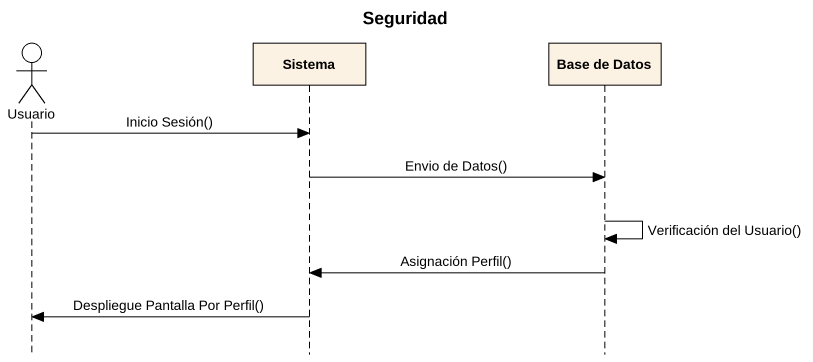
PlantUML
@startuml
title Seguridad
hide footbox
actor Usuario
participant Sistema
participant "Base de Datos" as Base_de_Datos

Usuario -> Sistema : Inicio Sesión()
Sistema -> Base_de_Datos : Envio de Datos()
Base_de_Datos -> Base_de_Datos : Verificación del Usuario()
Base_de_Datos -> Sistema : Asignación Perfil()
Sistema -> Usuario : Despliegue Pantalla Por Perfil()
@enduml
